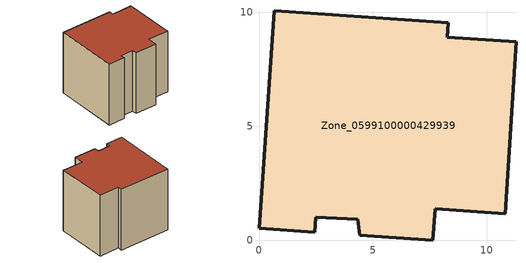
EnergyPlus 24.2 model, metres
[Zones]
Zone_0599100000429939
 floor ground (C_G): 4.42,0.23 4.34,0.92 2.5,1.02 2.44,0.36 0,0.53 0.67,10.08 8.3,9.55 8.26,8.92 11.28,8.72 10.8,1.17 7.73,1.4 7.63,0 z7.55
 wall outside (C_F): 8.26,8.92 8.3,9.55 0.67,10.08 0,0.53 2.44,0.36 2.5,1.02 4.34,0.92 4.42,0.23 7.63,0 7.73,1.4 10.8,1.17 11.28,8.72 8.26,8.92 z7.55:16.97
 roof outside (C_R): 4.34,0.92 4.42,0.23 7.63,0 7.73,1.4 10.8,1.17 11.28,8.72 8.26,8.92 8.3,9.55 0.67,10.08 0,0.53 2.44,0.36 2.5,1.02 z16.97
[BUILDING]
Pand.0599100000429939: North Axis=0; Terrain=City; Loads Convergence Tolerance Value=0.04; Temperature Convergence Tolerance Value=0.4; Solar Distribution=FullExterior; Maximum Number of Warmup Days=25; Minimum Number of Warmup Days=1
[Site:Location]
Rotterdam.The.Hague.AP_ZH_NLD Design_Conditions: Latitude=51.96; Longitude=4.45; Time Zone=1; Elevation=-4.5
[SITE:GROUNDTEMPERATURE:BUILDINGSURFACE]
18, 18, 18, 18, 18, 18, 18, 18, 18, 18, 18, 18
[MATERIAL] Thermal Absorptance=0.9; Solar Absorptance=0.7; Visible Absorptance=0.7
Name | Roughness | Thickness | Conductivity | Density | Specific Heat
G.TC.2006-2014 | MediumSmooth | 0.15 | 0.06 | 540 | 1210
F.TC.2006-2014 | Rough | 0.3 | 0.12 | 1920 | 840
R.TC.2006-2014 | MediumRough | 0.2 | 0.08 | 1500 | 1000
[CONSTRUCTION]
C_G: G.TC.2006-2014
C_F: F.TC.2006-2014
C_R: R.TC.2006-2014
[ZONE]
Zone_0599100000429939: Type=1; Multiplier=1; Ceiling Height=Autocalculate; Volume=Autocalculate; Floor Area=autocalculate; Part of Total Floor Area=Yes
[ZONEINFILTRATION:DESIGNFLOWRATE]
Infil_Zone_0599100000429939: Zone or ZoneList or Space or SpaceList=Zone_0599100000429939; Schedule=AlwaysOn; Design Flow Rate Calculation Method=Flow/Area; Flow Rate per Floor Area=0.0015; Constant Term Coefficient=1; Temperature Term Coefficient=0; Velocity Term Coefficient=0; Velocity Squared Term Coefficient=0
[HVACTEMPLATE:ZONE:IDEALLOADSAIRSYSTEM]
Zone_0599100000429939: Maximum Heating Supply Air Temperature=50; Minimum Cooling Supply Air Temperature=13; Maximum Heating Supply Air Humidity Ratio=0.0156; Minimum Cooling Supply Air Humidity Ratio=0.0077; Heating Limit=NoLimit; Cooling Limit=NoLimit; Dehumidification Control Type=ConstantSensibleHeatRatio; Cooling Sensible Heat Ratio=0.7; Dehumidification Setpoint=60; Humidification Control Type=None; Humidification Setpoint=30; Outdoor Air Method=None; Outdoor Air Flow Rate per Person=0.00944; Outdoor Air Flow Rate per Zone Floor Area=0; Outdoor Air Flow Rate per Zone=0; Demand Controlled Ventilation Type=None; Outdoor Air Economizer Type=NoEconomizer; Heat Recovery Type=None; Sensible Heat Recovery Effectiveness=0.7; Latent Heat Recovery Effectiveness=0.65
[ZONECONTROL:THERMOSTAT]
ThermostatControl_Zone_0599100000429939: Zone or ZoneList=Zone_0599100000429939; Control Type Schedule=DualSetpointControlType; Control 1=Thermostat_Zone_0599100000429939; Temperature Difference Between Cutout And Setpoint=0
[THERMOSTATSETPOINT:DUALSETPOINT]
Thermostat_Zone_0599100000429939: Heating Setpoint Temperature Schedule=HeatingSetpoint_Zone_0599100000429939; Cooling Setpoint Temperature Schedule=CoolingSetpoint_Zone_0599100000429939
[SCHEDULE:COMPACT]
HeatingSetpoint_Zone_0599100000429939: Through: 12/31, For: AllDays, Until: 24:00, 21
CoolingSetpoint_Zone_0599100000429939: Through: 12/31, For: AllDays, Until: 24:00, 24
DualSetpointControlType: Through: 12/31, For: AllDays, Until: 24:00, 4
AlwaysOn: Through: 12/31, For: AllDays, Until: 24:00, 1
